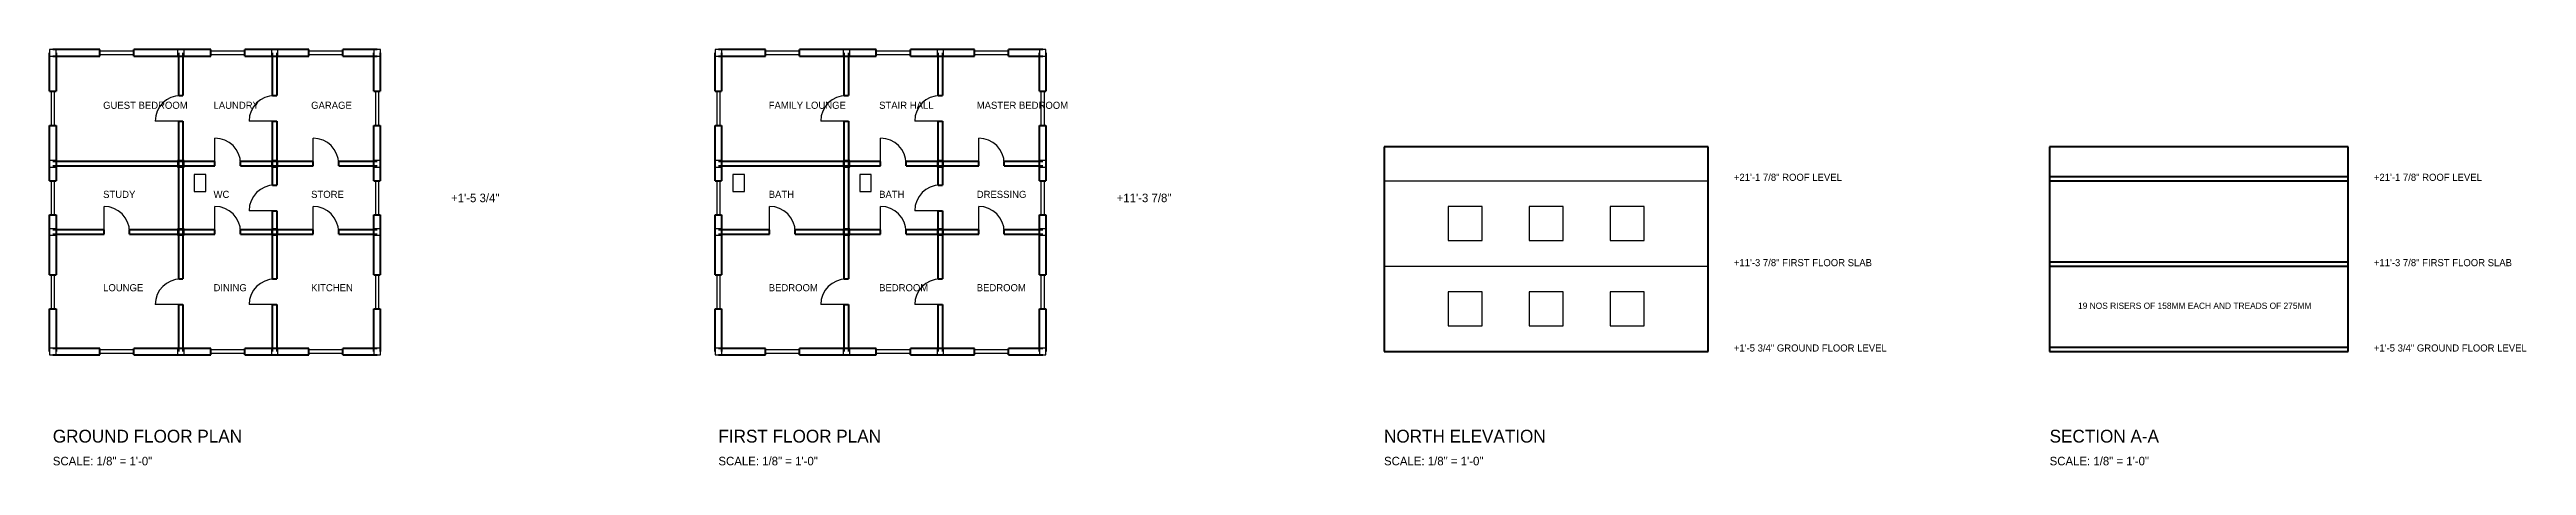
# Model space of a CAD drawing. Header units: inches. Extents: x -5 to 3424, y -158 to 418.
import ezdxf

# ---------------------------------------------------------------- set-up
doc = ezdxf.new("R2010")
doc.units = ezdxf.units.IN
for name, color, linetype in [('COLUMN', 5, 'CONTINUOUS'), ('DOOR', 3, 'CONTINUOUS'), ('SANITARY', 7, 'CONTINUOUS'), ('TEXT', 6, 'CONTINUOUS'), ('WALL', 4, 'CONTINUOUS'), ('WIND', 2, 'CONTINUOUS')]:
    doc.layers.add(name, color=color, linetype=linetype)

msp = doc.modelspace()

# ---------------------------------------------------------------- linework, layer by layer
at = {"layer": 'COLUMN'}
for points in [[(-4.5276, 408.8583), (4.5276, 408.8583), (4.5276, 417.9134), (-4.5276, 417.9134)], [(172.6378, 408.8583), (181.6929, 408.8583), (181.6929, 417.9134), (172.6378, 417.9134)], [(302.5591, 408.8583), (311.6142, 408.8583), (311.6142, 417.9134), (302.5591, 417.9134)], [(444.2913, 408.8583), (453.3465, 408.8583), (453.3465, 417.9134), (444.2913, 417.9134)], [(916.7323, 408.8583), (925.7874, 408.8583), (925.7874, 417.9134), (916.7323, 417.9134)], [(1093.8976, 408.8583), (1102.9528, 408.8583), (1102.9528, 417.9134), (1093.8976, 417.9134)], [(1223.8189, 408.8583), (1232.874, 408.8583), (1232.874, 417.9134), (1223.8189, 417.9134)], [(1365.5512, 408.8583), (1374.6063, 408.8583), (1374.6063, 417.9134), (1365.5512, 417.9134)], [(-4.5276, 255.315), (4.5276, 255.315), (4.5276, 264.3701), (-4.5276, 264.3701)], [(172.6378, 255.315), (181.6929, 255.315), (181.6929, 264.3701), (172.6378, 264.3701)], [(302.5591, 255.315), (311.6142, 255.315), (311.6142, 264.3701), (302.5591, 264.3701)], [(444.2913, 255.315), (453.3465, 255.315), (453.3465, 264.3701), (444.2913, 264.3701)], [(916.7323, 255.315), (925.7874, 255.315), (925.7874, 264.3701), (916.7323, 264.3701)], [(1093.8976, 255.315), (1102.9528, 255.315), (1102.9528, 264.3701), (1093.8976, 264.3701)], [(1223.8189, 255.315), (1232.874, 255.315), (1232.874, 264.3701), (1223.8189, 264.3701)], [(1365.5512, 255.315), (1374.6063, 255.315), (1374.6063, 264.3701), (1365.5512, 264.3701)], [(-4.5276, 160.8268), (4.5276, 160.8268), (4.5276, 169.8819), (-4.5276, 169.8819)], [(172.6378, 160.8268), (181.6929, 160.8268), (181.6929, 169.8819), (172.6378, 169.8819)], [(302.5591, 160.8268), (311.6142, 160.8268), (311.6142, 169.8819), (302.5591, 169.8819)], [(444.2913, 160.8268), (453.3465, 160.8268), (453.3465, 169.8819), (444.2913, 169.8819)], [(916.7323, 160.8268), (925.7874, 160.8268), (925.7874, 169.8819), (916.7323, 169.8819)], [(1093.8976, 160.8268), (1102.9528, 160.8268), (1102.9528, 169.8819), (1093.8976, 169.8819)], [(1223.8189, 160.8268), (1232.874, 160.8268), (1232.874, 169.8819), (1223.8189, 169.8819)], [(1365.5512, 160.8268), (1374.6063, 160.8268), (1374.6063, 169.8819), (1365.5512, 169.8819)], [(-4.5276, -4.5276), (4.5276, -4.5276), (4.5276, 4.5276), (-4.5276, 4.5276)], [(172.6378, -4.5276), (181.6929, -4.5276), (181.6929, 4.5276), (172.6378, 4.5276)], [(302.5591, -4.5276), (311.6142, -4.5276), (311.6142, 4.5276), (302.5591, 4.5276)], [(444.2913, -4.5276), (453.3465, -4.5276), (453.3465, 4.5276), (444.2913, 4.5276)], [(916.7323, -4.5276), (925.7874, -4.5276), (925.7874, 4.5276), (916.7323, 4.5276)], [(1093.8976, -4.5276), (1102.9528, -4.5276), (1102.9528, 4.5276), (1093.8976, 4.5276)], [(1223.8189, -4.5276), (1232.874, -4.5276), (1232.874, 4.5276), (1223.8189, 4.5276)], [(1365.5512, -4.5276), (1374.6063, -4.5276), (1374.6063, 4.5276), (1365.5512, 4.5276)]]:
    msp.add_lwpolyline(points, close=True, dxfattribs=at)
at = {"layer": 'DOOR'}
for p, q in [((177.1654, 318.8976), (141.7323, 318.8976)), ((307.0866, 318.8976), (271.6535, 318.8976)), ((1098.4252, 318.8976), (1062.9921, 318.8976)), ((1228.3465, 318.8976), (1192.9134, 318.8976)), ((224.4094, 259.8425), (224.4094, 295.2756)), ((360.2362, 259.8425), (360.2362, 295.2756)), ((1145.6693, 259.8425), (1145.6693, 295.2756)), ((1281.4961, 259.8425), (1281.4961, 295.2756)), ((70.8661, 165.3543), (70.8661, 200.7874)), ((224.4094, 165.3543), (224.4094, 200.7874)), ((307.0866, 194.8819), (271.6535, 194.8819)), ((360.2362, 165.3543), (360.2362, 200.7874)), ((992.126, 165.3543), (992.126, 200.7874)), ((1145.6693, 165.3543), (1145.6693, 200.7874)), ((1228.3465, 194.8819), (1192.9134, 194.8819)), ((1281.4961, 165.3543), (1281.4961, 200.7874)), ((177.1654, 64.9606), (141.7323, 64.9606)), ((307.0866, 64.9606), (271.6535, 64.9606)), ((1098.4252, 64.9606), (1062.9921, 64.9606)), ((1228.3465, 64.9606), (1192.9134, 64.9606))]:
    msp.add_line(p, q, dxfattribs=at)
for centre, start, end in [((177.1654, 318.8976), 90, 180), ((307.0866, 318.8976), 90, 180), ((1098.4252, 318.8976), 90, 180), ((1228.3465, 318.8976), 90, 180), ((224.4094, 259.8425), 0, 90), ((360.2362, 259.8425), 0, 90), ((1145.6693, 259.8425), 0, 90), ((1281.4961, 259.8425), 0, 90), ((307.0866, 194.8819), 90, 180), ((1228.3465, 194.8819), 90, 180), ((70.8661, 165.3543), 0, 90), ((224.4094, 165.3543), 0, 90), ((360.2362, 165.3543), 0, 90), ((992.126, 165.3543), 0, 90), ((1145.6693, 165.3543), 0, 90), ((1281.4961, 165.3543), 0, 90), ((177.1654, 64.9606), 90, 180), ((307.0866, 64.9606), 90, 180), ((1098.4252, 64.9606), 90, 180), ((1228.3465, 64.9606), 90, 180)]:
    msp.add_arc(centre, 35.4331, start, end, dxfattribs=at)
at = {"layer": 'SANITARY'}
for points in [[(195.8661, 221.4567), (211.6142, 221.4567), (211.6142, 245.0787), (195.8661, 245.0787)], [(941.437, 221.4567), (957.185, 221.4567), (957.185, 245.0787), (941.437, 245.0787)], [(1117.126, 221.4567), (1132.874, 221.4567), (1132.874, 245.0787), (1117.126, 245.0787)]]:
    msp.add_lwpolyline(points, close=True, dxfattribs=at)
at = {"layer": 'WALL', "lineweight": 50}
for p, q in [((-4.4291, 360.2362), (-4.4291, 413.3858)), ((64.9606, 417.815), (0, 417.815)), ((4.4291, 413.3858), (4.4291, 360.2362)), ((64.9606, 408.9567), (64.9606, 417.815)), ((177.1654, 417.815), (112.2047, 417.815)), ((112.2047, 408.9567), (112.2047, 417.815)), ((174.2126, 354.3307), (174.2126, 413.3858)), ((218.5039, 417.815), (177.1654, 417.815)), ((180.1181, 413.3858), (180.1181, 354.3307)), ((218.5039, 408.9567), (218.5039, 417.815)), ((307.0866, 417.815), (265.748, 417.815)), ((265.748, 408.9567), (265.748, 417.815)), ((304.1339, 354.3307), (304.1339, 413.3858)), ((354.3307, 417.815), (307.0866, 417.815)), ((310.0394, 413.3858), (310.0394, 354.3307)), ((354.3307, 408.9567), (354.3307, 417.815)), ((448.8189, 417.815), (401.5748, 417.815)), ((401.5748, 408.9567), (401.5748, 417.815)), ((444.3898, 360.2362), (444.3898, 413.3858)), ((453.248, 413.3858), (453.248, 360.2362)), ((916.8307, 360.2362), (916.8307, 413.3858)), ((986.2205, 417.815), (921.2598, 417.815)), ((925.689, 413.3858), (925.689, 360.2362)), ((986.2205, 408.9567), (986.2205, 417.815)), ((1098.4252, 417.815), (1033.4646, 417.815)), ((1033.4646, 408.9567), (1033.4646, 417.815)), ((1095.4724, 354.3307), (1095.4724, 413.3858)), ((1139.7638, 417.815), (1098.4252, 417.815)), ((1101.378, 413.3858), (1101.378, 354.3307)), ((1139.7638, 408.9567), (1139.7638, 417.815)), ((1228.3465, 417.815), (1187.0079, 417.815)), ((1187.0079, 408.9567), (1187.0079, 417.815)), ((1225.3937, 354.3307), (1225.3937, 413.3858)), ((1275.5906, 417.815), (1228.3465, 417.815)), ((1231.2992, 413.3858), (1231.2992, 354.3307)), ((1275.5906, 408.9567), (1275.5906, 417.815)), ((1370.0787, 417.815), (1322.8346, 417.815)), ((1322.8346, 408.9567), (1322.8346, 417.815)), ((1365.6496, 360.2362), (1365.6496, 413.3858)), ((1374.5079, 413.3858), (1374.5079, 360.2362)), ((0, 408.9567), (64.9606, 408.9567)), ((112.2047, 408.9567), (177.1654, 408.9567)), ((177.1654, 408.9567), (218.5039, 408.9567)), ((265.748, 408.9567), (307.0866, 408.9567)), ((307.0866, 408.9567), (354.3307, 408.9567)), ((401.5748, 408.9567), (448.8189, 408.9567)), ((921.2598, 408.9567), (986.2205, 408.9567)), ((1033.4646, 408.9567), (1098.4252, 408.9567)), ((1098.4252, 408.9567), (1139.7638, 408.9567)), ((1187.0079, 408.9567), (1228.3465, 408.9567)), ((1228.3465, 408.9567), (1275.5906, 408.9567)), ((1322.8346, 408.9567), (1370.0787, 408.9567)), ((-4.4291, 360.2362), (4.4291, 360.2362)), ((174.2126, 354.3307), (180.1181, 354.3307)), ((304.1339, 354.3307), (310.0394, 354.3307)), ((444.3898, 360.2362), (453.248, 360.2362)), ((916.8307, 360.2362), (925.689, 360.2362)), ((1095.4724, 354.3307), (1101.378, 354.3307)), ((1225.3937, 354.3307), (1231.2992, 354.3307)), ((1365.6496, 360.2362), (1374.5079, 360.2362)), ((-4.4291, 259.8425), (-4.4291, 312.9921)), ((-4.4291, 312.9921), (4.4291, 312.9921)), ((4.4291, 312.9921), (4.4291, 259.8425)), ((174.2126, 259.8425), (174.2126, 318.8976)), ((174.2126, 318.8976), (180.1181, 318.8976)), ((180.1181, 318.8976), (180.1181, 259.8425)), ((304.1339, 259.8425), (304.1339, 318.8976)), ((304.1339, 318.8976), (310.0394, 318.8976)), ((310.0394, 318.8976), (310.0394, 259.8425)), ((444.3898, 259.8425), (444.3898, 312.9921)), ((444.3898, 312.9921), (453.248, 312.9921)), ((453.248, 312.9921), (453.248, 259.8425)), ((916.8307, 259.8425), (916.8307, 312.9921)), ((916.8307, 312.9921), (925.689, 312.9921)), ((925.689, 312.9921), (925.689, 259.8425)), ((1095.4724, 259.8425), (1095.4724, 318.8976)), ((1095.4724, 318.8976), (1101.378, 318.8976)), ((1101.378, 318.8976), (1101.378, 259.8425)), ((1225.3937, 259.8425), (1225.3937, 318.8976)), ((1225.3937, 318.8976), (1231.2992, 318.8976)), ((1231.2992, 318.8976), (1231.2992, 259.8425)), ((1365.6496, 259.8425), (1365.6496, 312.9921)), ((1365.6496, 312.9921), (1374.5079, 312.9921)), ((1374.5079, 312.9921), (1374.5079, 259.8425)), ((2291.3386, 283.4646), (1842.5197, 283.4646)), ((1842.5197, 283.4646), (1842.5197, 0)), ((2291.3386, 0), (2291.3386, 283.4646)), ((3177.1654, 283.4646), (2763.7795, 283.4646)), ((2763.7795, 283.4646), (2763.7795, 0)), ((3177.1654, 0), (3177.1654, 283.4646)), ((-4.4291, 236.2205), (-4.4291, 259.8425)), ((177.1654, 262.7953), (0, 262.7953)), ((0, 256.8898), (177.1654, 256.8898)), ((4.4291, 259.8425), (4.4291, 236.2205)), ((174.2126, 165.3543), (174.2126, 259.8425)), ((224.4094, 262.7953), (177.1654, 262.7953)), ((177.1654, 256.8898), (224.4094, 256.8898)), ((180.1181, 259.8425), (180.1181, 165.3543)), ((224.4094, 256.8898), (224.4094, 262.7953)), ((307.0866, 262.7953), (259.8425, 262.7953)), ((259.8425, 256.8898), (259.8425, 262.7953)), ((259.8425, 256.8898), (307.0866, 256.8898)), ((304.1339, 230.315), (304.1339, 259.8425)), ((360.2362, 262.7953), (307.0866, 262.7953)), ((307.0866, 256.8898), (360.2362, 256.8898)), ((310.0394, 259.8425), (310.0394, 230.315)), ((360.2362, 256.8898), (360.2362, 262.7953)), ((448.8189, 262.7953), (395.6693, 262.7953)), ((395.6693, 256.8898), (395.6693, 262.7953)), ((395.6693, 256.8898), (448.8189, 256.8898)), ((444.3898, 236.2205), (444.3898, 259.8425)), ((453.248, 259.8425), (453.248, 236.2205)), ((916.8307, 236.2205), (916.8307, 259.8425)), ((1098.4252, 262.7953), (921.2598, 262.7953)), ((921.2598, 256.8898), (1098.4252, 256.8898)), ((925.689, 259.8425), (925.689, 236.2205)), ((1095.4724, 165.3543), (1095.4724, 259.8425)), ((1145.6693, 262.7953), (1098.4252, 262.7953)), ((1098.4252, 256.8898), (1145.6693, 256.8898)), ((1101.378, 259.8425), (1101.378, 165.3543)), ((1145.6693, 256.8898), (1145.6693, 262.7953)), ((1228.3465, 262.7953), (1181.1024, 262.7953)), ((1181.1024, 256.8898), (1181.1024, 262.7953)), ((1181.1024, 256.8898), (1228.3465, 256.8898)), ((1225.3937, 230.315), (1225.3937, 259.8425)), ((1281.4961, 262.7953), (1228.3465, 262.7953)), ((1228.3465, 256.8898), (1281.4961, 256.8898)), ((1231.2992, 259.8425), (1231.2992, 230.315)), ((1281.4961, 256.8898), (1281.4961, 262.7953)), ((1370.0787, 262.7953), (1316.9291, 262.7953)), ((1316.9291, 256.8898), (1316.9291, 262.7953)), ((1316.9291, 256.8898), (1370.0787, 256.8898)), ((1365.6496, 236.2205), (1365.6496, 259.8425)), ((1374.5079, 259.8425), (1374.5079, 236.2205)), ((2763.7795, 242.126), (3177.1654, 242.126)), ((-4.4291, 236.2205), (4.4291, 236.2205)), ((304.1339, 230.315), (310.0394, 230.315)), ((444.3898, 236.2205), (453.248, 236.2205)), ((916.8307, 236.2205), (925.689, 236.2205)), ((1225.3937, 230.315), (1231.2992, 230.315)), ((1365.6496, 236.2205), (1374.5079, 236.2205)), ((2763.7795, 236.2205), (3177.1654, 236.2205)), ((-4.4291, 165.3543), (-4.4291, 188.9764)), ((-4.4291, 188.9764), (4.4291, 188.9764)), ((4.4291, 188.9764), (4.4291, 165.3543)), ((304.1339, 165.3543), (304.1339, 194.8819)), ((304.1339, 194.8819), (310.0394, 194.8819)), ((310.0394, 194.8819), (310.0394, 165.3543)), ((444.3898, 165.3543), (444.3898, 188.9764)), ((444.3898, 188.9764), (453.248, 188.9764)), ((453.248, 188.9764), (453.248, 165.3543)), ((916.8307, 165.3543), (916.8307, 188.9764)), ((916.8307, 188.9764), (925.689, 188.9764)), ((925.689, 188.9764), (925.689, 165.3543)), ((1225.3937, 165.3543), (1225.3937, 194.8819)), ((1225.3937, 194.8819), (1231.2992, 194.8819)), ((1231.2992, 194.8819), (1231.2992, 165.3543)), ((1365.6496, 165.3543), (1365.6496, 188.9764)), ((1365.6496, 188.9764), (1374.5079, 188.9764)), ((1374.5079, 188.9764), (1374.5079, 165.3543)), ((-4.4291, 106.2992), (-4.4291, 165.3543)), ((70.8661, 168.3071), (0, 168.3071)), ((0, 162.4016), (70.8661, 162.4016)), ((4.4291, 165.3543), (4.4291, 106.2992)), ((70.8661, 162.4016), (70.8661, 168.3071)), ((177.1654, 168.3071), (106.2992, 168.3071)), ((106.2992, 162.4016), (106.2992, 168.3071)), ((106.2992, 162.4016), (177.1654, 162.4016)), ((174.2126, 100.3937), (174.2126, 165.3543)), ((224.4094, 168.3071), (177.1654, 168.3071)), ((177.1654, 162.4016), (224.4094, 162.4016)), ((180.1181, 165.3543), (180.1181, 100.3937)), ((224.4094, 162.4016), (224.4094, 168.3071)), ((307.0866, 168.3071), (259.8425, 168.3071)), ((259.8425, 162.4016), (259.8425, 168.3071)), ((259.8425, 162.4016), (307.0866, 162.4016)), ((304.1339, 100.3937), (304.1339, 165.3543)), ((360.2362, 168.3071), (307.0866, 168.3071)), ((307.0866, 162.4016), (360.2362, 162.4016)), ((310.0394, 165.3543), (310.0394, 100.3937)), ((360.2362, 162.4016), (360.2362, 168.3071)), ((448.8189, 168.3071), (395.6693, 168.3071)), ((395.6693, 162.4016), (395.6693, 168.3071)), ((395.6693, 162.4016), (448.8189, 162.4016)), ((444.3898, 106.2992), (444.3898, 165.3543)), ((453.248, 165.3543), (453.248, 106.2992)), ((916.8307, 106.2992), (916.8307, 165.3543)), ((992.126, 168.3071), (921.2598, 168.3071)), ((921.2598, 162.4016), (992.126, 162.4016)), ((925.689, 165.3543), (925.689, 106.2992)), ((992.126, 162.4016), (992.126, 168.3071)), ((1098.4252, 168.3071), (1027.5591, 168.3071)), ((1027.5591, 162.4016), (1027.5591, 168.3071)), ((1027.5591, 162.4016), (1098.4252, 162.4016)), ((1095.4724, 100.3937), (1095.4724, 165.3543)), ((1145.6693, 168.3071), (1098.4252, 168.3071)), ((1098.4252, 162.4016), (1145.6693, 162.4016)), ((1101.378, 165.3543), (1101.378, 100.3937)), ((1145.6693, 162.4016), (1145.6693, 168.3071)), ((1228.3465, 168.3071), (1181.1024, 168.3071)), ((1181.1024, 162.4016), (1181.1024, 168.3071)), ((1181.1024, 162.4016), (1228.3465, 162.4016)), ((1225.3937, 100.3937), (1225.3937, 165.3543)), ((1281.4961, 168.3071), (1228.3465, 168.3071)), ((1228.3465, 162.4016), (1281.4961, 162.4016)), ((1231.2992, 165.3543), (1231.2992, 100.3937)), ((1281.4961, 162.4016), (1281.4961, 168.3071)), ((1370.0787, 168.3071), (1316.9291, 168.3071)), ((1316.9291, 162.4016), (1316.9291, 168.3071)), ((1316.9291, 162.4016), (1370.0787, 162.4016)), ((1365.6496, 106.2992), (1365.6496, 165.3543)), ((1374.5079, 165.3543), (1374.5079, 106.2992)), ((-4.4291, 106.2992), (4.4291, 106.2992)), ((444.3898, 106.2992), (453.248, 106.2992)), ((916.8307, 106.2992), (925.689, 106.2992)), ((1365.6496, 106.2992), (1374.5079, 106.2992)), ((2763.7795, 124.0157), (3177.1654, 124.0157)), ((2763.7795, 118.1102), (3177.1654, 118.1102)), ((174.2126, 100.3937), (180.1181, 100.3937)), ((304.1339, 100.3937), (310.0394, 100.3937)), ((1095.4724, 100.3937), (1101.378, 100.3937)), ((1225.3937, 100.3937), (1231.2992, 100.3937)), ((-4.4291, 0), (-4.4291, 59.0551)), ((-4.4291, 59.0551), (4.4291, 59.0551)), ((4.4291, 59.0551), (4.4291, 0)), ((174.2126, 0), (174.2126, 64.9606)), ((174.2126, 64.9606), (180.1181, 64.9606)), ((180.1181, 64.9606), (180.1181, 0)), ((304.1339, 0), (304.1339, 64.9606)), ((304.1339, 64.9606), (310.0394, 64.9606)), ((310.0394, 64.9606), (310.0394, 0)), ((444.3898, 0), (444.3898, 59.0551)), ((444.3898, 59.0551), (453.248, 59.0551)), ((453.248, 59.0551), (453.248, 0)), ((916.8307, 0), (916.8307, 59.0551)), ((916.8307, 59.0551), (925.689, 59.0551)), ((925.689, 59.0551), (925.689, 0)), ((1095.4724, 0), (1095.4724, 64.9606)), ((1095.4724, 64.9606), (1101.378, 64.9606)), ((1101.378, 64.9606), (1101.378, 0)), ((1225.3937, 0), (1225.3937, 64.9606)), ((1225.3937, 64.9606), (1231.2992, 64.9606)), ((1231.2992, 64.9606), (1231.2992, 0)), ((1365.6496, 0), (1365.6496, 59.0551)), ((1365.6496, 59.0551), (1374.5079, 59.0551)), ((1374.5079, 59.0551), (1374.5079, 0)), ((64.9606, 4.4291), (0, 4.4291)), ((64.9606, -4.4291), (64.9606, 4.4291)), ((177.1654, 4.4291), (112.2047, 4.4291)), ((112.2047, -4.4291), (112.2047, 4.4291)), ((218.5039, 4.4291), (177.1654, 4.4291)), ((218.5039, -4.4291), (218.5039, 4.4291)), ((307.0866, 4.4291), (265.748, 4.4291)), ((265.748, -4.4291), (265.748, 4.4291)), ((354.3307, 4.4291), (307.0866, 4.4291)), ((354.3307, -4.4291), (354.3307, 4.4291)), ((448.8189, 4.4291), (401.5748, 4.4291)), ((401.5748, -4.4291), (401.5748, 4.4291)), ((986.2205, 4.4291), (921.2598, 4.4291)), ((986.2205, -4.4291), (986.2205, 4.4291)), ((1098.4252, 4.4291), (1033.4646, 4.4291)), ((1033.4646, -4.4291), (1033.4646, 4.4291)), ((1139.7638, 4.4291), (1098.4252, 4.4291)), ((1139.7638, -4.4291), (1139.7638, 4.4291)), ((1228.3465, 4.4291), (1187.0079, 4.4291)), ((1187.0079, -4.4291), (1187.0079, 4.4291)), ((1275.5906, 4.4291), (1228.3465, 4.4291)), ((1275.5906, -4.4291), (1275.5906, 4.4291)), ((1370.0787, 4.4291), (1322.8346, 4.4291)), ((1322.8346, -4.4291), (1322.8346, 4.4291)), ((1842.5197, 0), (2291.3386, 0)), ((2763.7795, 5.9055), (3177.1654, 5.9055)), ((2763.7795, 0), (3177.1654, 0)), ((2763.7795, 0), (3177.1654, 0)), ((0, -4.4291), (64.9606, -4.4291)), ((112.2047, -4.4291), (177.1654, -4.4291)), ((177.1654, -4.4291), (218.5039, -4.4291)), ((265.748, -4.4291), (307.0866, -4.4291)), ((307.0866, -4.4291), (354.3307, -4.4291)), ((401.5748, -4.4291), (448.8189, -4.4291)), ((921.2598, -4.4291), (986.2205, -4.4291)), ((1033.4646, -4.4291), (1098.4252, -4.4291)), ((1098.4252, -4.4291), (1139.7638, -4.4291)), ((1187.0079, -4.4291), (1228.3465, -4.4291)), ((1228.3465, -4.4291), (1275.5906, -4.4291)), ((1322.8346, -4.4291), (1370.0787, -4.4291))]:
    msp.add_line(p, q, dxfattribs=at)
at = {"layer": 'WALL'}
for p, q in [((1842.5197, 236.2205), (2291.3386, 236.2205)), ((1842.5197, 118.1102), (2291.3386, 118.1102)), ((1842.5197, 0), (2291.3386, 0))]:
    msp.add_line(p, q, dxfattribs=at)
at = {"layer": 'WIND'}
for points in [[(64.9606, 411.0236), (112.2047, 411.0236), (112.2047, 415.748), (64.9606, 415.748)], [(218.5039, 411.0236), (265.748, 411.0236), (265.748, 415.748), (218.5039, 415.748)], [(354.3307, 411.0236), (401.5748, 411.0236), (401.5748, 415.748), (354.3307, 415.748)], [(986.2205, 411.0236), (1033.4646, 411.0236), (1033.4646, 415.748), (986.2205, 415.748)], [(1139.7638, 411.0236), (1187.0079, 411.0236), (1187.0079, 415.748), (1139.7638, 415.748)], [(1275.5906, 411.0236), (1322.8346, 411.0236), (1322.8346, 415.748), (1275.5906, 415.748)], [(-2.3622, 312.9921), (2.3622, 312.9921), (2.3622, 360.2362), (-2.3622, 360.2362)], [(446.4567, 312.9921), (451.1811, 312.9921), (451.1811, 360.2362), (446.4567, 360.2362)], [(918.8976, 312.9921), (923.622, 312.9921), (923.622, 360.2362), (918.8976, 360.2362)], [(1367.7165, 312.9921), (1372.4409, 312.9921), (1372.4409, 360.2362), (1367.7165, 360.2362)], [(-2.3622, 188.9764), (2.3622, 188.9764), (2.3622, 236.2205), (-2.3622, 236.2205)], [(446.4567, 188.9764), (451.1811, 188.9764), (451.1811, 236.2205), (446.4567, 236.2205)], [(918.8976, 188.9764), (923.622, 188.9764), (923.622, 236.2205), (918.8976, 236.2205)], [(1367.7165, 188.9764), (1372.4409, 188.9764), (1372.4409, 236.2205), (1367.7165, 236.2205)], [(1931.1024, 153.5433), (1978.3465, 153.5433), (1978.3465, 200.7874), (1931.1024, 200.7874)], [(2043.3071, 153.5433), (2090.5512, 153.5433), (2090.5512, 200.7874), (2043.3071, 200.7874)], [(2155.5118, 153.5433), (2202.7559, 153.5433), (2202.7559, 200.7874), (2155.5118, 200.7874)], [(-2.3622, 59.0551), (2.3622, 59.0551), (2.3622, 106.2992), (-2.3622, 106.2992)], [(446.4567, 59.0551), (451.1811, 59.0551), (451.1811, 106.2992), (446.4567, 106.2992)], [(918.8976, 59.0551), (923.622, 59.0551), (923.622, 106.2992), (918.8976, 106.2992)], [(1367.7165, 59.0551), (1372.4409, 59.0551), (1372.4409, 106.2992), (1367.7165, 106.2992)], [(1931.1024, 35.4331), (1978.3465, 35.4331), (1978.3465, 82.6772), (1931.1024, 82.6772)], [(2043.3071, 35.4331), (2090.5512, 35.4331), (2090.5512, 82.6772), (2043.3071, 82.6772)], [(2155.5118, 35.4331), (2202.7559, 35.4331), (2202.7559, 82.6772), (2155.5118, 82.6772)], [(64.9606, -2.3622), (112.2047, -2.3622), (112.2047, 2.3622), (64.9606, 2.3622)], [(218.5039, -2.3622), (265.748, -2.3622), (265.748, 2.3622), (218.5039, 2.3622)], [(354.3307, -2.3622), (401.5748, -2.3622), (401.5748, 2.3622), (354.3307, 2.3622)], [(986.2205, -2.3622), (1033.4646, -2.3622), (1033.4646, 2.3622), (986.2205, 2.3622)], [(1139.7638, -2.3622), (1187.0079, -2.3622), (1187.0079, 2.3622), (1139.7638, 2.3622)], [(1275.5906, -2.3622), (1322.8346, -2.3622), (1322.8346, 2.3622), (1275.5906, 2.3622)]]:
    msp.add_lwpolyline(points, close=True, dxfattribs=at)

# ---------------------------------------------------------------- texts
at = {"layer": 'TEXT'}
for s, height, p in [('GUEST BEDROOM', 9.8425, (69.6358, 335.876)), ('LAUNDRY', 9.8425, (222.4409, 335.876)), ('GARAGE', 9.8425, (357.5295, 335.876)), ('FAMILY LOUNGE', 9.8425, (990.8957, 335.876)), ('STAIR HALL', 9.8425, (1143.7008, 335.876)), ('MASTER BEDROOM', 9.8425, (1278.7894, 335.876)), ('+21\'-1 7/8" ROOF LEVEL', 9.8425, (2326.7717, 236.2205)), ('+21\'-1 7/8" ROOF LEVEL', 9.8425, (3212.5984, 236.2205)), ('STUDY', 9.8425, (69.6358, 212.5984)), ('WC', 9.8425, (222.4409, 212.5984)), ('STORE', 9.8425, (357.5295, 212.5984)), ('+1\'-5 3/4"', 11.811, (551.1811, 206.6929)), ('BATH', 9.8425, (990.8957, 212.5984)), ('BATH', 9.8425, (1143.7008, 212.5984)), ('DRESSING', 9.8425, (1278.7894, 212.5984)), ('+11\'-3 7/8"', 11.811, (1472.4409, 206.6929)), ('+11\'-3 7/8" FIRST FLOOR SLAB', 9.8425, (2326.7717, 118.1102)), ('+11\'-3 7/8" FIRST FLOOR SLAB', 9.8425, (3212.5984, 118.1102)), ('LOUNGE', 9.8425, (69.6358, 83.4154)), ('DINING', 9.8425, (222.4409, 83.4154)), ('KITCHEN', 9.8425, (357.5295, 83.4154)), ('BEDROOM', 9.8425, (990.8957, 83.4154)), ('BEDROOM', 9.8425, (1143.7008, 83.4154)), ('BEDROOM', 9.8425, (1278.7894, 83.4154)), ('19 NOS RISERS OF 158MM EACH AND TREADS OF 275MM', 8.6614, (2803.1496, 59.0551)), ('+1\'-5 3/4" GROUND FLOOR LEVEL', 9.8425, (2326.7717, 0)), ('+1\'-5 3/4" GROUND FLOOR LEVEL', 9.8425, (3212.5984, 0)), ('GROUND FLOOR PLAN', 17.7165, (0, -125.9843)), ('FIRST FLOOR PLAN', 17.7165, (921.2598, -125.9843)), ('NORTH ELEVATION', 17.7165, (1842.5197, -125.9843)), ('SECTION A-A', 17.7165, (2763.7795, -125.9843)), ('SCALE: 1/8" = 1\'-0"', 11.811, (0, -157.4803)), ('SCALE: 1/8" = 1\'-0"', 11.811, (921.2598, -157.4803)), ('SCALE: 1/8" = 1\'-0"', 11.811, (1842.5197, -157.4803)), ('SCALE: 1/8" = 1\'-0"', 11.811, (2763.7795, -157.4803))]:
    msp.add_text(s, height=height, dxfattribs=at).set_placement(p)

doc.saveas('drawing.dxf')
